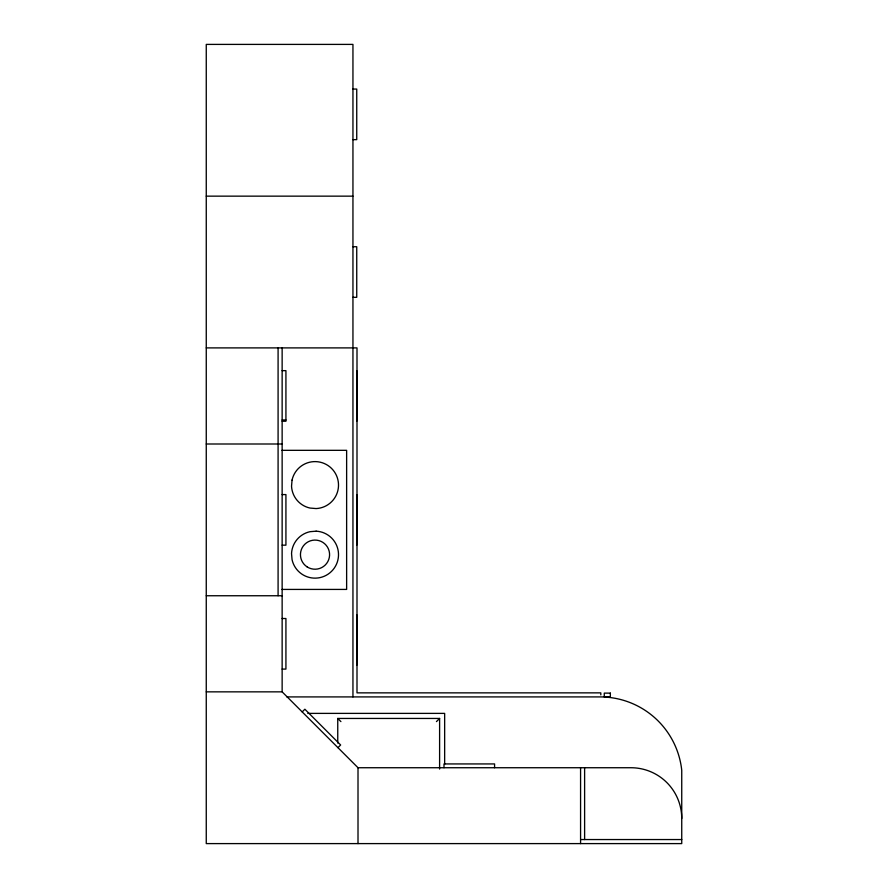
<?xml version="1.0" encoding="UTF-8"?>
<svg xmlns="http://www.w3.org/2000/svg" width="888" height="888" viewBox="0 0 888 888"><rect width="100%" height="100%" fill="white"/><g stroke="black" fill="none" stroke-linecap="round" stroke-linejoin="round"><path stroke-width="1.33" d="M302.186 711.91L304.873 709.223L340.637 744.988L337.962 747.674M436.441 721.611L439.604 718.448L439.604 769.086M352.947 89.066L356.743 89.066L356.743 139.649L352.947 139.649M206.26 196.148L352.947 196.148M352.947 246.731L356.743 246.731L356.743 297.314L352.947 297.314M206.26 347.896L356.998 347.896L356.998 692.862L600.81 692.862L600.81 694.893M282.14 370.651L285.925 370.651L285.925 421.234L282.14 421.234M282.14 419.969L285.925 419.969M206.26 444L282.14 444M282.029 450.327L346.631 450.327L346.631 589.421L282.029 589.421M282.14 494.583L285.925 494.583L285.925 545.165L282.14 545.165M206.26 595.748L282.14 595.748M282.14 618.514L285.925 618.514L285.925 669.086L282.14 669.086M206.26 691.852L282.14 691.852L358.008 767.732L630.98 767.732A50.76 50.76 0 0 1 681.74 818.481M286.846 696.914L600.81 696.914A82.118 82.118 0 0 1 681.74 770.251L681.74 843.6L206.26 843.6L206.26 44.4L352.947 44.4L352.947 696.914M307.77 713.386L444.655 713.386L444.655 764.279M337.751 743.078L337.751 718.448L439.604 718.448M580.574 839.549L681.74 839.549M337.751 718.448L340.914 721.611M584.615 767.732L584.615 839.549M580.574 767.732L580.574 843.6M494.583 767.732L494.583 763.935L444 763.935L444 767.732M358.008 767.732L358.008 843.6M356.743 370.651L356.743 421.234M356.743 494.583L356.743 545.165M356.743 614.718L356.743 665.301M282.14 347.896L282.14 691.852M278.088 347.896L278.088 595.748M292.052 480.097L291.541 486.213A23.499 23.499 0 0 0 310.023 508.058L316.128 508.569A23.499 23.499 0 0 0 338.495 486.036A23.499 23.499 0 0 0 317.993 461.793A23.499 23.499 0 0 0 292.052 480.097M316.128 531.179L310.023 531.69A23.499 23.499 0 0 0 291.541 553.535L292.052 559.64A23.499 23.499 0 0 0 317.993 577.955A23.499 23.499 0 0 0 338.495 553.712A23.499 23.499 0 0 0 316.128 531.179M610.345 693.117L604.273 693.117L604.273 696.914L610.345 696.914L610.345 693.117M307.137 566.91A14.574 14.574 0 0 0 329.57 555.344A14.574 14.574 0 0 0 308.336 541.702A14.574 14.574 0 0 0 307.137 566.91"/></g></svg>
